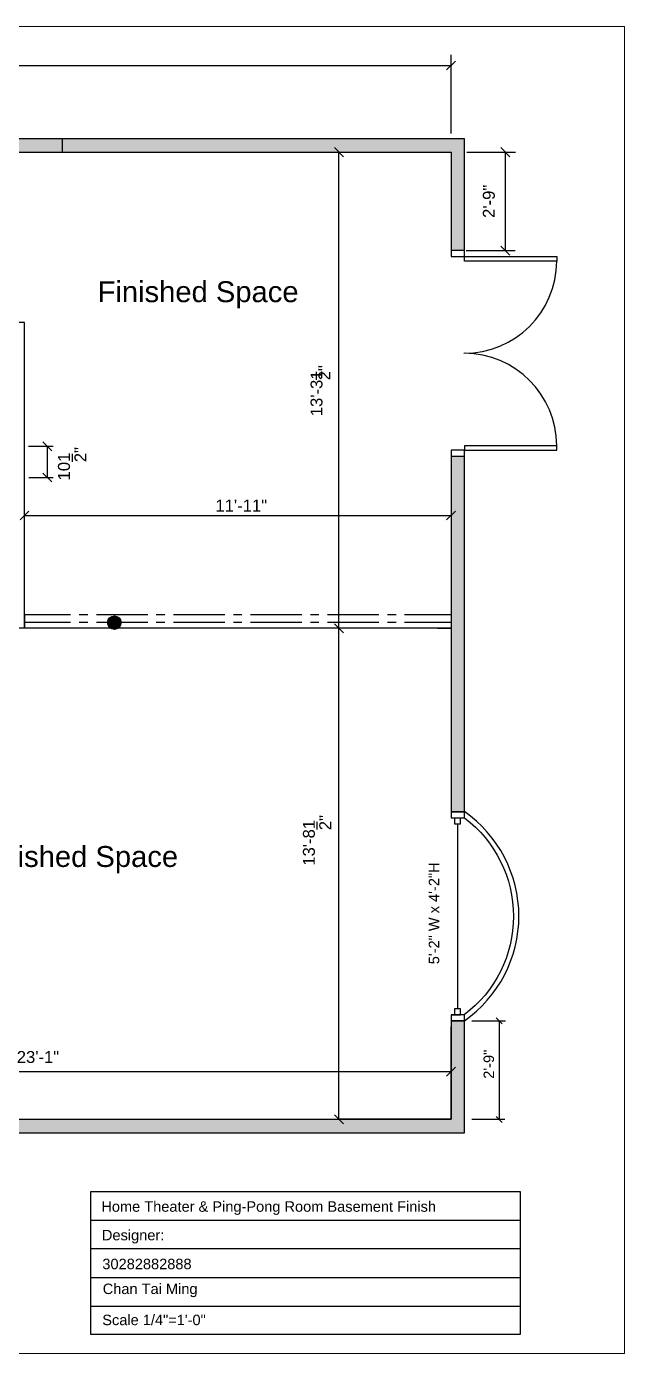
# Model space of a CAD drawing. Header units: millimetres. Extents: x -6528 to 8477, y -4350 to 6937.
# Drawn here: x 3386 to 8477, y -4350 to 6937 of the extents above; entities that cross this region are included whole.
import ezdxf

# ---------------------------------------------------------------- set-up
doc = ezdxf.new("R2010")
doc.units = ezdxf.units.MM
doc.styles.add('PDF Arial', font='arial.ttf')

msp = doc.modelspace()

# ---------------------------------------------------------------- linework, layer by layer
at = {"color": 7, "lineweight": 0}
msp.add_lwpolyline([(-6528, -4350), (8477, -4350), (8477, 6937), (-6528, 6937)], close=True, dxfattribs=at)
at = {"color": 7, "lineweight": 25}
for points in [[(7000, 6028), (7000, 6695)], [(-4502, 6605), (7000, 6605)], [(6961, 6568), (7037, 6643)], [(7114, 5031), (7000, 5031), (7000, 4980), (7114, 4980), (7114, 5982), (-4616, 5982), (-4616, 4980), (-4502, 4980), (-4502, 5868)], [(7114, 5982), (3690, 5982), (3690, 5868)], [(6084, 5830), (6007, 5907)], [(7500, 5830), (7425, 5907)], [(2234, 5818), (2234, 5868), (2234, 5818), (2348, 5818), (2348, 5868), (7000, 5868), (7000, 4980)], [(6046, -2358), (6046, 1819), (6046, 5868)], [(6047, 5868), (6050, 5868)], [(7134, 5868), (7549, 5868)], [(7462, 5868), (7462, 5031)], [(7128, 5031), (7545, 5031)], [(7425, 5069), (7500, 4992)], [(3762, 1933), (3369, 1933), (3369, 1819), (3369, 4421), (3252, 4421)], [(5854, 3933), (5854, 4000)], [(3601, 3329), (3525, 3404)], [(3404, 3367), (3614, 3367)], [(3563, 3367), (3563, 3101)], [(3777, 3234), (3777, 3302)], [(7000, 257), (7114, 257), (7000, 257), (7000, 206), (7114, 206), (7114, 3333), (7000, 3333), (7000, 3282), (7114, 3282)], [(3406, 3101), (3614, 3101)], [(3525, 3138), (3601, 3063)], [(3406, 2816), (3331, 2740)], [(3369, 2778), (7000, 2778)], [(6961, 2740), (7037, 2816)], [(7000, 2780), (7000, 2782)], [(3908, 1933), (3835, 1933)], [(4418, 1933), (3981, 1933)], [(4564, 1933), (4491, 1933)], [(5074, 1933), (4637, 1933)], [(5220, 1933), (5147, 1933)], [(5730, 1933), (5293, 1933)], [(5876, 1933), (5803, 1933)], [(6386, 1933), (5949, 1933)], [(6532, 1933), (6459, 1933)], [(7000, 1933), (6605, 1933)], [(6885, 1819), (7000, 1819), (-33, 1819)], [(3762, 1867), (3369, 1867)], [(3908, 1867), (3835, 1867)], [(4418, 1867), (3981, 1867)], [(4564, 1867), (4491, 1867)], [(5074, 1867), (4637, 1867)], [(5220, 1867), (5147, 1867)], [(5730, 1867), (5293, 1867)], [(5876, 1867), (5803, 1867)], [(6386, 1867), (5949, 1867)], [(6997, 1819), (6041, 1819)], [(6047, 1819), (6050, 1819)], [(6532, 1867), (6459, 1867)], [(7000, 1867), (6605, 1867)], [(5861, 106), (5861, 173)], [(7031, 206), (7031, 156), (7082, 156), (7082, 206)], [(7057, -1418), (7057, 156)], [(-33, -733), (-147, -733), (-147, -682), (-33, -682), (-33, -2358), (7000, -2358), (7000, -1571), (7000, -1874)], [(7031, -1469), (7082, -1469), (7082, -1418), (7031, -1418), (7031, -1469), (7000, -1469), (7082, -1469)], [(7057, -1418), (7057, -1418)], [(-4616, -1469), (-4616, -1571), (-4616, -2473), (7114, -2473), (7114, -1469), (7000, -1469), (7000, -2358)], [(7176, -1520), (7465, -1520)], [(7436, -1546), (7385, -1495)], [(7410, -1520), (7410, -2358)], [(7000, -1899), (7000, -1622)], [(6961, -1990), (7037, -1914)], [(-33, -1952), (7000, -1952)], [(7000, -2356), (7000, -1948)], [(7000, -2082), (7000, -2358), (7000, -2056)], [(6007, -2320), (6084, -2396)], [(6997, -2358), (6041, -2358)], [(7176, -2358), (7459, -2358)], [(7385, -2333), (7436, -2384)], [(3933, -3215), (3933, -3215)], [(3933, -3215), (7589, -3215)], [(3933, -3458), (3933, -3458)], [(3933, -3458), (4238, -3458), (7589, -3458)], [(3933, -3702), (3933, -3702)], [(3933, -3702), (7589, -3702)], [(3933, -3946), (3933, -3946)], [(3933, -3946), (7589, -3946)]]:
    msp.add_lwpolyline(points, dxfattribs=at)
for points in [[(7114, 4980), (7901, 4980), (7901, 4941), (7114, 4941)], [(7114, 3333), (7901, 3333), (7901, 3370), (7114, 3370)], [(6084, 1780), (6007, 1857)], [(7114, -1520), (7000, -1520)], [(7589, -2971), (7589, -3215), (7589, -4189), (3933, -4189), (3933, -2971), (4314, -2971)]]:
    msp.add_lwpolyline(points, close=True, dxfattribs=at)
msp.add_lwpolyline([(7000, 3304), (7000, 206), (7114, 206, -0.499579), (7113, -1469)], format="xyb", dxfattribs=at)
msp.add_circle((4134, 1867), 57.7, dxfattribs=at)
for centre, radius, start, end in [((7113, 4945), 787, 269.7584, 359.7582), ((7113, 3371), 787, 0, 90), ((6495, -630), 1083, 304.8212, 55.1788)]:
    msp.add_arc(centre, radius, start, end, dxfattribs=at)
at = {"color": 252, "true_color": 0x959595, "transparency": 33554559}
for points in [[(3690, 5982), (-4616, 5982), (3690, 5868)], [(-4616, 5982), (3690, 5868), (-4616, 5868)], [(7114, 5982), (3690, 5982), (7114, 5868)], [(3690, 5982), (7114, 5868), (3690, 5868)], [(7114, 5868), (7000, 5868), (7114, 5031)], [(7000, 5868), (7114, 5031), (7000, 5031)], [(7114, 3282), (7000, 3282), (7114, 257)], [(7000, 3282), (7114, 257), (7000, 257)], [(7114, -1520), (7000, -1520), (7114, -2358)], [(7000, -1520), (7114, -2358), (7000, -2358)], [(7114, -2358), (-4616, -2358), (7114, -2473)], [(-4616, -2358), (7114, -2473), (-4616, -2473)]]:
    msp.add_solid(points, dxfattribs=at)
at = {"color": 7, "transparency": 33554559}
for points in [[(4119, 1921), (4161, 1918), (4110, 1918)], [(4130, 1924), (4151, 1921), (4119, 1921)], [(4151, 1921), (4119, 1921), (4161, 1918)], [(4141, 1924), (4130, 1924), (4151, 1921)], [(4079, 1877), (4192, 1867), (4078, 1867)], [(4192, 1867), (4078, 1867), (4192, 1857)], [(4078, 1867), (4192, 1857), (4079, 1857)], [(4082, 1887), (4192, 1877), (4079, 1877)], [(4192, 1877), (4079, 1877), (4192, 1867)], [(4192, 1857), (4079, 1857), (4189, 1846)], [(4079, 1857), (4189, 1846), (4082, 1846)], [(4086, 1897), (4189, 1887), (4082, 1887)], [(4189, 1887), (4082, 1887), (4192, 1877)], [(4189, 1846), (4082, 1846), (4184, 1837)], [(4082, 1846), (4184, 1837), (4086, 1837)], [(4094, 1905), (4184, 1897), (4086, 1897)], [(4184, 1897), (4086, 1897), (4189, 1887)], [(4184, 1837), (4086, 1837), (4178, 1829)], [(4086, 1837), (4178, 1829), (4094, 1829)], [(4101, 1913), (4178, 1905), (4094, 1905)], [(4178, 1905), (4094, 1905), (4184, 1897)], [(4178, 1829), (4094, 1829), (4170, 1822)], [(4094, 1829), (4170, 1822), (4101, 1822)], [(4110, 1918), (4170, 1913), (4101, 1913)], [(4170, 1913), (4101, 1913), (4178, 1905)], [(4170, 1822), (4101, 1822), (4161, 1816)], [(4101, 1822), (4161, 1816), (4110, 1816)], [(4161, 1918), (4110, 1918), (4170, 1913)], [(4161, 1816), (4110, 1816), (4151, 1812)], [(4110, 1816), (4151, 1812), (4119, 1812)], [(4151, 1812), (4119, 1812), (4141, 1809)], [(4119, 1812), (4141, 1809), (4130, 1809)]]:
    msp.add_solid(points, dxfattribs=at)

# ---------------------------------------------------------------- texts
at = {"color": 7, "attachment_point": 7, "rotation": 90, "style": 'PDF Arial'}
for s, insert, char_height in [('2\'-9"', (7374, 5309), 101.6), ("13'-31", (5907, 3622), 101.6), ('2"', (5973, 3928), 101.6), ('101', (3757, 3076), 101.6), ('2"', (3896, 3231), 101.6), ("13'-81", (5842, -201), 101.6), ('2"', (5980, 101), 101.6), ('5\'-2" W x 4\'-2"H', (6901, -1039), 88.86), ('2\'-9"', (7367, -2013), 88.9)]:
    msp.add_mtext(s, dxfattribs=dict(at, insert=insert, char_height=char_height))
at = {"color": 7, "attachment_point": 7, "style": 'PDF Arial'}
for s, insert, char_height in [('Finished Space', (3991, 4539), 177.71), ('11\'-11"', (4994, 2812), 101.6), ('Unfinished Space', (2731, -265), 177.71), ('23\'-1"', (3303, -1880), 101.6), ('Home Theater & Ping-Pong Room Basement Finish', (4023, -3171), 88.86), ('Designer:', (4028, -3414), 88.9), ('30282882888', (4032, -3634), 88.86), ('Chan Tai Ming', (4035, -3871), 88.86), ('Scale 1/4"=1\'-0"', (4031, -4110), 88.86)]:
    msp.add_mtext(s, dxfattribs=dict(at, insert=insert, char_height=char_height))

doc.saveas('drawing.dxf')
